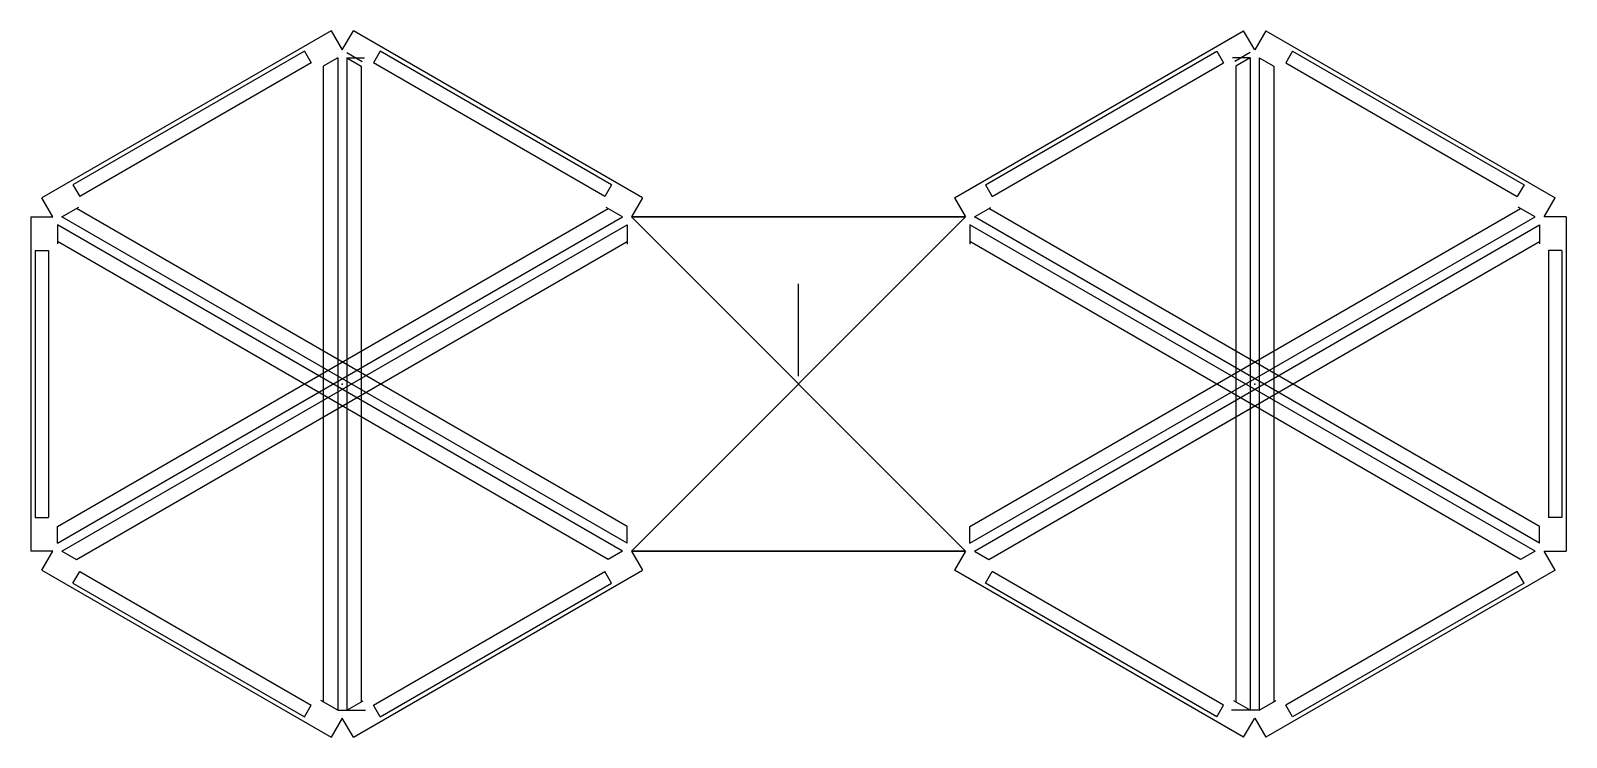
# Model space of a CAD drawing. Header units: millimetres. Extents: x -172 to 172, y -79 to 79.
import ezdxf

# ---------------------------------------------------------------- set-up
doc = ezdxf.new("R2010")
doc.units = ezdxf.units.MM
doc.header["$MEASUREMENT"] = 0
doc.layers.add('ground floow v5_Sketch1', color=7, linetype='Continuous')

msp = doc.modelspace()

# ---------------------------------------------------------------- linework, layer by layer
at = {"layer": 'ground floow v5_Sketch1'}
for p, q in [((-104.95, 79.33), (-169.9, 41.83)), ((-104.95, 79.33), (-102.45, 75)), ((-102.45, 75), (-99.95, 79.33)), ((-35, 41.83), (-99.95, 79.33)), ((35, 41.83), (99.95, 79.33)), ((102.45, 75), (99.95, 79.33)), ((104.95, 79.33), (102.45, 75)), ((104.95, 79.33), (169.9, 41.83)), ((-110.95, 74.71), (-162.91, 44.71)), ((-110.95, 74.71), (-109.45, 72.12)), ((-103.45, 73.27), (-106.7, 71.39)), ((-103.45, 73.27), (-103.45, -73.27)), ((-101.45, 74.42), (-97.95, 72.4)), ((-101.45, 73.27), (-101.45, -73.27)), ((-101.45, 73.27), (-98.2, 71.39)), ((-101.45, 73.27), (-97.42, 73.27)), ((-93.96, 74.71), (-95.46, 72.12)), ((-42, 44.71), (-93.96, 74.71)), ((42, 44.71), (93.96, 74.71)), ((93.96, 74.71), (95.46, 72.12)), ((101.45, 73.27), (97.42, 73.27)), ((101.45, 74.42), (97.95, 72.4)), ((101.45, 73.27), (98.2, 71.39)), ((101.45, 73.27), (101.45, -73.27)), ((103.45, 73.27), (103.45, -73.27)), ((103.45, 73.27), (106.7, 71.39)), ((110.95, 74.71), (109.45, 72.12)), ((110.95, 74.71), (162.91, 44.71)), ((-109.45, 72.12), (-161.41, 42.12)), ((-106.7, 71.39), (-106.7, -71.39)), ((-98.2, 71.39), (-98.2, -71.39)), ((-43.5, 42.12), (-95.46, 72.12)), ((43.5, 42.12), (95.46, 72.12)), ((98.2, 71.39), (98.2, -71.39)), ((106.7, 71.39), (106.7, -71.39)), ((109.45, 72.12), (161.41, 42.12)), ((-167.4, 37.5), (-169.9, 41.83)), ((-162.91, 44.71), (-161.41, 42.12)), ((-42, 44.71), (-43.5, 42.12)), ((-35, 41.83), (-37.5, 37.5)), ((35, 41.83), (37.5, 37.5)), ((42, 44.71), (43.5, 42.12)), ((162.91, 44.71), (161.41, 42.12)), ((167.4, 37.5), (169.9, 41.83)), ((-166.4, -32.02), (-42.75, 39.38)), ((-165.4, 37.5), (-161.62, 39.68)), ((-38.5, -32.02), (-162.15, 39.38)), ((-39.5, 37.5), (-43.2, 39.63)), ((-39.5, 37.5), (-43.2, 39.63)), ((38.5, -32.02), (162.15, 39.38)), ((39.5, 37.5), (43.2, 39.63)), ((39.5, 37.5), (43.2, 39.63)), ((166.4, -32.02), (42.75, 39.38)), ((165.4, 37.5), (161.62, 39.68)), ((-172.4, 37.5), (-172.4, -37.5)), ((-172.4, 37.5), (-167.4, 37.5)), ((-166.4, -35.77), (-39.5, 37.5)), ((-39.5, -37.5), (-166.4, 35.77)), ((-166.4, 35.77), (-166.4, 31.5)), ((-38.5, -35.77), (-165.4, 37.5)), ((-165.4, -37.5), (-38.5, 35.77)), ((-38.5, 35.77), (-38.5, 31.4)), ((-38.5, 35.77), (-38.5, 31.4)), ((-37.5, 37.5), (37.5, 37.5)), ((-37.5, 37.5), (37.5, -37.5)), ((37.5, 37.5), (-37.5, -37.5)), ((37.5, 37.5), (-37.5, 37.5)), ((37.5, 37.5), (-37.5, -37.5)), ((-37.5, 37.5), (37.5, -37.5)), ((-37.5, 37.5), (37.5, -37.5)), ((-37.5, 37.5), (37.5, 37.5)), ((37.5, 37.5), (-37.5, 37.5)), ((-37.5, 37.5), (37.5, -37.5)), ((37.5, 37.5), (-37.5, -37.5)), ((-37.5, 37.5), (-32.5, 37.5)), ((37.5, 37.5), (-37.5, -37.5)), ((37.5, 37.5), (32.5, 37.5)), ((38.5, -35.77), (165.4, 37.5)), ((165.4, -37.5), (38.5, 35.77)), ((38.5, 35.77), (38.5, 31.4)), ((38.5, 35.77), (38.5, 31.4)), ((166.4, -35.77), (39.5, 37.5)), ((39.5, -37.5), (166.4, 35.77)), ((166.4, 35.77), (166.4, 31.5)), ((172.4, 37.5), (167.4, 37.5)), ((172.4, 37.5), (172.4, -37.5)), ((-42.75, -39.38), (-166.4, 32.02)), ((-162.15, -39.38), (-38.5, 32.02)), ((162.15, -39.38), (38.5, 32.02)), ((42.75, -39.38), (166.4, 32.02)), ((-171.4, 30), (-168.4, 30)), ((-171.4, 30), (-171.4, -30)), ((-168.4, 30), (-168.4, -30)), ((171.4, 30), (168.4, 30)), ((168.4, 30), (168.4, -30)), ((171.4, 30), (171.4, -30)), ((0, 1.75), (0, 22.5)), ((0, 1.75), (0, 22.5)), ((42.75, -39.38), (102.45, -4.91)), ((-171.4, -30), (-168.4, -30)), ((171.4, -30), (168.4, -30)), ((-166.4, -35.77), (-166.4, -32.02)), ((-38.5, -35.77), (-38.5, -32.02)), ((-38.5, -35.77), (-38.5, -32.02)), ((38.5, -35.77), (38.5, -32.02)), ((38.5, -35.77), (38.5, -32.02)), ((166.4, -35.77), (166.4, -32.02)), ((-167.4, -37.5), (-172.4, -37.5)), ((-169.9, -41.83), (-167.4, -37.5)), ((-165.4, -37.5), (-162.15, -39.38)), ((-39.5, -37.5), (-42.75, -39.38)), ((-39.5, -37.5), (-42.75, -39.38)), ((37.5, -37.5), (-37.5, -37.5)), ((-37.5, -37.5), (37.5, -37.5)), ((-37.5, -37.5), (37.5, -37.5)), ((37.5, -37.5), (-37.5, -37.5)), ((-37.5, -37.5), (-35, -41.83)), ((-32.5, -37.5), (-37.5, -37.5)), ((32.5, -37.5), (37.5, -37.5)), ((37.5, -37.5), (35, -41.83)), ((39.5, -37.5), (42.75, -39.38)), ((39.5, -37.5), (42.75, -39.38)), ((165.4, -37.5), (162.15, -39.38)), ((167.4, -37.5), (172.4, -37.5)), ((169.9, -41.83), (167.4, -37.5)), ((-169.9, -41.83), (-104.95, -79.33)), ((-162.91, -44.71), (-161.41, -42.12)), ((-162.91, -44.71), (-110.95, -74.71)), ((-161.41, -42.12), (-109.45, -72.12)), ((-99.95, -79.33), (-35, -41.83)), ((-95.46, -72.12), (-43.5, -42.12)), ((-93.96, -74.71), (-42, -44.71)), ((-42, -44.71), (-43.5, -42.12)), ((99.95, -79.33), (35, -41.83)), ((42, -44.71), (43.5, -42.12)), ((93.96, -74.71), (42, -44.71)), ((95.46, -72.12), (43.5, -42.12)), ((169.9, -41.83), (104.95, -79.33)), ((161.41, -42.12), (109.45, -72.12)), ((162.91, -44.71), (110.95, -74.71)), ((162.91, -44.71), (161.41, -42.12)), ((-110.95, -74.71), (-109.45, -72.12)), ((-103.45, -73.27), (-107.23, -71.08)), ((-101.45, -73.27), (-97.76, -71.13)), ((-93.96, -74.71), (-95.46, -72.12)), ((93.96, -74.71), (95.46, -72.12)), ((101.45, -73.27), (97.76, -71.13)), ((103.45, -73.27), (107.23, -71.08)), ((110.95, -74.71), (109.45, -72.12)), ((-102.45, -75), (-104.95, -79.33)), ((-103.45, -73.27), (-99.68, -73.27)), ((-99.95, -79.33), (-102.45, -75)), ((-101.45, -73.27), (-97.2, -73.27)), ((101.45, -73.27), (97.2, -73.27)), ((103.45, -73.27), (99.68, -73.27)), ((99.95, -79.33), (102.45, -75)), ((102.45, -75), (104.95, -79.33))]:
    msp.add_line(p, q, dxfattribs=at)
for p in [(-102.45, 0), (0, 0), (0, 0), (0, 0), (0, 0), (0, 0), (0, 0), (0, 0), (0, 0), (102.45, 0), (-102.45, 0), (102.45, 0)]:
    msp.add_point(p, dxfattribs=at)

doc.saveas('drawing.dxf')
